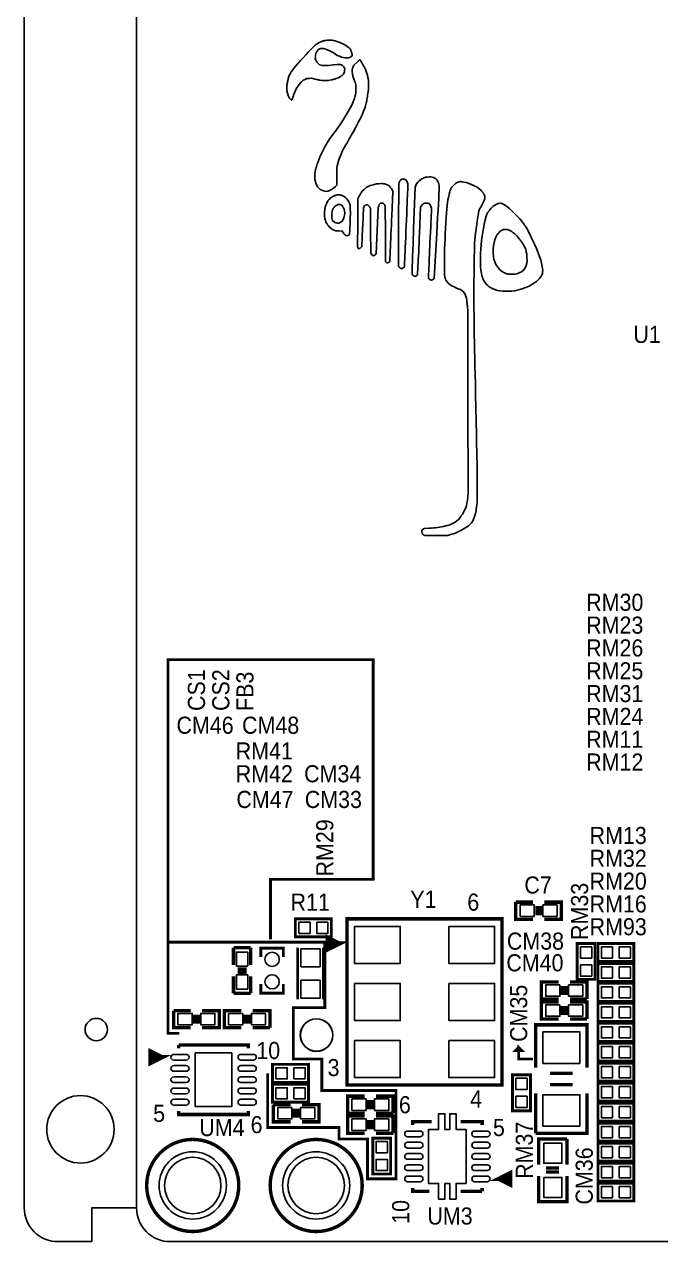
# Model space of a CAD drawing. Extents: x -5 to 120, y 0 to 85.
# Drawn here: x -5 to 23.3, y 0 to 54.2 of the extents above; entities that cross this region are included whole.
import ezdxf

# ---------------------------------------------------------------- set-up
doc = ezdxf.new("R2010")
doc.units = 0
for name, color, linetype in [('BG_DRILLHOLE', 85, 'CONTINUOUS'), ('BG_OUTLINE', 254, 'CONTINUOUS'), ('BG_SILKSCREEN_TOP', 7, 'CONTINUOUS'), ('PG_SILKSCREEN_TOP', 7, 'CONTINUOUS'), ('PIN_TOP', 96, 'CONTINUOUS'), ('RD_SILKSCREEN_TOP', 7, 'CONTINUOUS')]:
    doc.layers.add(name, color=color, linetype=linetype)

msp = doc.modelspace()

# ---------------------------------------------------------------- linework, layer by layer
at = {"layer": 'BG_DRILLHOLE'}
for points in [[(8.74141, 9.195054, 1), (7.29361, 9.195054, 1)], [(-1.000252, 4.99999, 1), (-3.999992, 4.99999, 1)], [(3.75793, 2.50063, 1), (1.24333, 2.50063, 1)], [(9.257792, 2.50063, 1), (6.743192, 2.50063, 1)]]:
    msp.add_lwpolyline(points, format="xyb", close=True, dxfattribs=at)
at = {"layer": 'BG_OUTLINE'}
for points in [[(0, 1.500124), (-1.999996, 1.500124), (-1.999996, 0), (-3.499866, 0, -0.414214), (-4.99999, 1.500124), (-4.99999, 83.49996, -0.414214), (-3.499866, 85.000084), (-1.999996, 85.000084), (-1.999996, 83.49996), (0, 83.49996)], [(0, 1.500124), (0, 83.49996, -0.414214), (1.500124, 85.000084), (113.4999, 85.000084, -0.414214), (115.000024, 83.49996), (115.000024, 1.500124, -0.414214), (113.4999, 0), (1.500124, 0, -0.414214), (0, 1.500124)]]:
    msp.add_lwpolyline(points, format="xyb", dxfattribs=at)
at = {"layer": 'BG_SILKSCREEN_TOP'}
for points in [[(8.490712, 53.479446), (8.424672, 53.471572), (8.395462, 53.466746), (8.367268, 53.460904), (8.339328, 53.454046), (8.31088, 53.446172), (8.280908, 53.43652), (8.24865, 53.425598), (8.21309, 53.412644), (8.13181, 53.381402), (8.042148, 53.322728), (7.953502, 53.263038), (7.861554, 53.170836), (7.648956, 52.952904), (7.533132, 52.829206), (7.416038, 52.701952), (7.301992, 52.57546), (7.194804, 52.454302), (7.098792, 52.342542), (7.017766, 52.245006), (6.95579, 52.166012), (6.880606, 52.066698), (6.838696, 51.979322), (6.804152, 51.90236), (6.78815, 51.861466), (6.77291, 51.819556), (6.75894, 51.77663), (6.745986, 51.733196), (6.734302, 51.689508), (6.724142, 51.64582), (6.715506, 51.60264), (6.696202, 51.500786), (6.696202, 51.363372), (6.696202, 51.225704), (6.721348, 51.119278), (6.746494, 51.012852), (6.777736, 50.956464), (6.808724, 50.89906), (6.85546, 50.853594), (6.901942, 50.808128), (6.912864, 50.81905), (6.917182, 50.827686), (6.92023, 50.83429), (6.923786, 50.842672), (6.927342, 50.851816), (6.931152, 50.86223), (6.935216, 50.873406), (6.939026, 50.884836), (6.942836, 50.896774), (6.954774, 50.930302), (6.96341, 50.953416), (6.97357, 50.979832), (6.985, 51.008788), (6.997192, 51.039522), (7.010146, 51.071272), (7.023608, 51.103784), (7.037324, 51.136042), (7.110222, 51.309524), (7.174738, 51.411124), (7.240524, 51.512724), (7.332726, 51.604926), (7.424928, 51.698398), (7.507224, 51.736498), (7.589774, 51.774852), (7.691628, 51.779678), (7.793228, 51.784504), (7.948676, 51.748436), (8.008112, 51.73472), (8.038084, 51.728116), (8.067294, 51.721512), (8.095488, 51.715162), (8.12165, 51.709574), (8.145272, 51.704494), (8.165592, 51.70043), (8.182102, 51.697128), (8.259826, 51.68265), (8.403336, 51.68265), (8.546846, 51.68265), (8.665464, 51.710336), (8.713216, 51.721512), (8.739378, 51.728116), (8.766302, 51.735482), (8.792972, 51.742848), (8.81888, 51.750468), (8.843518, 51.758088), (8.866378, 51.765454), (8.886698, 51.772566), (8.989568, 51.80838), (9.055354, 51.845464), (9.081008, 51.860958), (9.09447, 51.869848), (9.108186, 51.879246), (9.121648, 51.888898), (9.134602, 51.898296), (9.14654, 51.907694), (9.157208, 51.91633), (9.166606, 51.924458), (9.212072, 51.966114), (9.237218, 52.01412), (9.261094, 52.061872), (9.266936, 52.128928), (9.274302, 52.197), (9.258808, 52.24145), (9.24433, 52.284376), (9.207246, 52.32273), (9.168892, 52.359814), (9.12114, 52.381404), (9.073388, 52.40401), (9.007348, 52.40401), (8.941562, 52.40401), (8.756142, 52.378864), (8.570722, 52.354988), (8.427212, 52.352702), (8.283702, 52.351432), (8.217916, 52.366926), (8.1534, 52.38369), (8.09244, 52.44465), (8.031226, 52.505864), (7.996682, 52.577492), (7.960614, 52.648104), (7.963154, 52.73294), (7.964424, 52.81676), (7.984744, 52.876704), (7.993634, 52.901088), (7.999476, 52.91455), (8.005826, 52.92852), (8.012684, 52.94249), (8.019542, 52.956206), (8.026908, 52.969414), (8.03402, 52.981606), (8.040878, 52.992528), (8.075676, 53.048916), (8.137906, 53.078888), (8.198866, 53.109876), (8.263382, 53.109876), (8.327898, 53.109876), (8.434578, 53.074062), (8.539734, 53.039264), (8.639048, 52.988972), (8.680196, 52.967382), (8.703056, 52.954682), (8.726932, 52.94122), (8.751062, 52.926996), (8.775192, 52.913026), (8.798306, 52.899056), (8.82015, 52.885594), (8.839962, 52.872894), (8.941562, 52.806092), (9.033764, 52.766468), (9.125966, 52.725828), (9.207246, 52.709064), (9.288526, 52.691284), (9.365234, 52.691284), (9.441688, 52.691284), (9.488424, 52.705508), (9.534906, 52.718716), (9.562592, 52.747418), (9.591294, 52.77485), (9.597136, 52.809648), (9.604502, 52.845462), (9.587738, 52.912518), (9.57961, 52.938934), (9.574784, 52.953412), (9.56945, 52.968398), (9.563608, 52.983384), (9.557766, 52.997862), (9.552178, 53.011832), (9.546336, 53.024532), (9.541002, 53.035708), (9.5123, 53.093112), (9.462008, 53.137308), (9.376664, 53.205126), (9.326372, 53.238908), (9.271762, 53.271928), (9.213596, 53.303932), (9.15289, 53.334666), (9.090152, 53.363368), (9.026144, 53.389784), (8.962136, 53.41366), (8.841232, 53.45557), (8.77189, 53.467508), (8.74395, 53.471572), (8.72871, 53.473858), (8.713216, 53.47589), (8.697722, 53.477922), (8.682482, 53.4797), (8.668004, 53.481478), (8.654542, 53.483002), (8.642604, 53.484272), (8.582914, 53.489098)], [(9.805416, 52.484274), (9.683242, 52.3621), (9.650984, 52.296314), (9.618726, 52.230528), (9.610344, 52.152804), (9.603232, 52.07508), (9.617456, 51.979322), (9.631934, 51.883818), (9.679686, 51.7652), (9.696958, 51.71948), (9.705594, 51.695096), (9.713976, 51.670966), (9.72185, 51.64709), (9.729216, 51.624484), (9.73582, 51.603148), (9.741408, 51.584098), (9.745472, 51.567842), (9.765792, 51.488848), (9.765792, 51.309524), (9.765792, 51.129946), (9.750298, 51.058318), (9.742424, 51.025552), (9.73709, 51.004978), (9.730994, 50.982626), (9.724136, 50.95875), (9.717024, 50.934112), (9.709404, 50.90922), (9.701784, 50.884582), (9.694164, 50.86096), (9.653524, 50.73523), (9.581642, 50.59299), (9.426194, 50.304446), (9.341104, 50.158396), (9.25195, 50.012092), (9.158732, 49.865788), (9.062212, 49.720754), (8.962644, 49.577244), (8.860536, 49.435766), (8.756142, 49.297336), (8.60552, 49.102264), (8.494268, 48.916844), (8.383016, 48.731424), (8.27786, 48.522128), (8.17372, 48.312832), (8.11149, 48.157384), (8.066532, 48.035972), (8.046212, 47.977044), (8.02767, 47.91964), (8.010652, 47.86376), (7.995158, 47.809404), (7.981442, 47.756826), (7.969758, 47.706026), (7.959598, 47.657258), (7.939278, 47.553118), (7.940294, 47.415704), (7.941564, 47.278036), (7.96544, 47.187104), (7.98957, 47.094902), (8.024114, 47.02556), (8.059928, 46.954948), (8.117332, 46.896528), (8.176006, 46.837854), (8.247888, 46.804326), (8.319516, 46.770798), (8.392668, 46.75886), (8.465566, 46.748192), (8.515858, 46.75886), (8.56615, 46.773846), (8.593328, 46.785022), (8.621522, 46.79823), (8.650732, 46.813724), (8.680704, 46.83125), (8.711946, 46.851062), (8.74395, 46.872652), (8.776716, 46.896528), (8.862822, 46.961044), (8.887968, 46.994572), (8.91286, 47.0281), (8.91667, 47.403766), (8.918956, 47.780448), (8.940546, 47.888144), (8.990076, 48.089312), (9.024112, 48.195992), (9.063228, 48.30445), (9.106662, 48.412654), (9.153906, 48.518572), (9.203944, 48.62068), (9.256268, 48.7172), (9.310116, 48.805592), (9.35863, 48.884586), (9.38911, 48.935894), (9.4234, 48.994568), (9.4615, 49.0601), (9.502648, 49.132236), (9.546844, 49.210468), (9.594088, 49.294288), (9.643872, 49.383442), (9.769348, 49.61382), (9.830562, 49.73066), (9.889744, 49.845468), (9.94537, 49.95672), (9.996678, 50.061876), (10.042652, 50.159158), (10.082022, 50.24628), (10.114026, 50.321464), (10.165334, 50.44821), (10.196576, 50.561748), (10.22477, 50.674016), (10.237724, 50.730404), (10.249662, 50.787554), (10.260838, 50.845974), (10.271506, 50.906172), (10.281666, 50.968148), (10.291318, 51.032664), (10.300716, 51.100228), (10.324592, 51.285648), (10.324592, 51.500786), (10.325862, 51.716178), (10.306558, 51.819048), (10.287508, 51.921918), (10.244328, 52.046378), (10.201402, 52.170838), (10.136632, 52.296314), (10.110978, 52.346098), (10.0965, 52.372514), (10.081514, 52.399438), (10.066528, 52.4256), (10.051796, 52.451), (10.037572, 52.474876), (10.024364, 52.496466), (10.012426, 52.515262), (9.951212, 52.607464), (9.939274, 52.607464), (9.927844, 52.599844), (9.917176, 52.5907), (9.90346, 52.578508), (9.887458, 52.563776), (9.86917, 52.546504), (9.849104, 52.5272), (9.827768, 52.506372)], [(11.822176, 47.2948), (11.784076, 47.284132), (11.749278, 47.240952), (11.713464, 47.198026), (11.694414, 47.136812), (11.67638, 47.074582), (11.67384, 45.250354), (11.671554, 43.426126), (11.683492, 43.40225), (11.690096, 43.39209), (11.694414, 43.385994), (11.699494, 43.379898), (11.704828, 43.373548), (11.710416, 43.367198), (11.716258, 43.360848), (11.7221, 43.355006), (11.727688, 43.349418), (11.75893, 43.320716), (11.794744, 43.320716), (11.831828, 43.320716), (11.88212, 43.355514), (11.932412, 43.391328), (11.940794, 43.593512), (11.947652, 43.754294), (11.953494, 43.892216), (11.960606, 44.061888), (11.968988, 44.258992), (11.978386, 44.478702), (11.988292, 44.716446), (11.99896, 44.967144), (12.010136, 45.226478), (12.031726, 45.737272), (12.041886, 45.975778), (12.051284, 46.196758), (12.059666, 46.395386), (12.066778, 46.566836), (12.07262, 46.706536), (12.076938, 46.80966), (12.079478, 46.871382), (12.08913, 47.086774), (12.073636, 47.133256), (12.057888, 47.181262), (12.0269, 47.220632), (11.996928, 47.260002), (11.96467, 47.276766), (11.951208, 47.282608), (11.943588, 47.285656), (11.93546, 47.288704), (11.927332, 47.291498), (11.919204, 47.294038), (11.911076, 47.296324), (11.903456, 47.298102), (11.896344, 47.299626), (11.86053, 47.305468)], [(12.957556, 47.390558), (12.87018, 47.379636), (12.78763, 47.345092), (12.70508, 47.310294), (12.64412, 47.266098), (12.58316, 47.221902), (12.528042, 47.153576), (12.473178, 47.086774), (12.43965, 47.014892), (12.406122, 46.94301), (12.339066, 45.082968), (12.315698, 44.430696), (12.305284, 44.13504), (12.295886, 43.867324), (12.288012, 43.632882), (12.281662, 43.437556), (12.276836, 43.286934), (12.274042, 43.18635), (12.27328, 43.141392), (12.27328, 43.061128), (12.31265, 43.018202), (12.352274, 42.975022), (12.39647, 42.975022), (12.440666, 42.975022), (12.48029, 43.004994), (12.51966, 43.034966), (12.535154, 43.386502), (12.54379, 43.581066), (12.549886, 43.721274), (12.557252, 43.884342), (12.56538, 44.065952), (12.574016, 44.261786), (12.58316, 44.467526), (12.592558, 44.678854), (12.60221, 44.891452), (12.652502, 46.047152), (12.677648, 46.093634), (12.698984, 46.13021), (12.710668, 46.145958), (12.723368, 46.160436), (12.73683, 46.17339), (12.751562, 46.185074), (12.767056, 46.195488), (12.784074, 46.204886), (12.802108, 46.213268), (12.846304, 46.231302), (12.91082, 46.231302), (12.97559, 46.231302), (13.01623, 46.20387), (13.05687, 46.177454), (13.083286, 46.136814), (13.0937, 46.119796), (13.09878, 46.110398), (13.103606, 46.100492), (13.108432, 46.090332), (13.11275, 46.080426), (13.11656, 46.070774), (13.119862, 46.061376), (13.122656, 46.052994), (13.134594, 46.010068), (13.134594, 45.926248), (13.13053, 45.809154), (13.12545, 45.692314), (13.1191, 45.5422), (13.110972, 45.363384), (13.101828, 45.15993), (13.091668, 44.935902), (13.080492, 44.695872), (13.068808, 44.444158), (13.045948, 43.952414), (13.035788, 43.72864), (13.026644, 43.524932), (13.018516, 43.345608), (13.012166, 43.19524), (13.007086, 43.078146), (13.004038, 42.998644), (13.003022, 42.960798), (13.003022, 42.873422), (13.030454, 42.848276), (13.041884, 42.838878), (13.048488, 42.834052), (13.055346, 42.82948), (13.062712, 42.824654), (13.070078, 42.82059), (13.07719, 42.81678), (13.084048, 42.813478), (13.090398, 42.811192), (13.124942, 42.797984), (13.173964, 42.819574), (13.224256, 42.84218), (13.24356, 42.86504), (13.26261, 42.887646), (13.372592, 44.88561), (13.4112, 45.584618), (13.428726, 45.90034), (13.44422, 46.185836), (13.457682, 46.434756), (13.468604, 46.641766), (13.476986, 46.800262), (13.482066, 46.904656), (13.483844, 46.949106), (13.483844, 47.014892), (13.46962, 47.06874), (13.462508, 47.091854), (13.457428, 47.105316), (13.45184, 47.119794), (13.44549, 47.134526), (13.438886, 47.149512), (13.432028, 47.164498), (13.424916, 47.178722), (13.418058, 47.19193), (13.380974, 47.262542), (13.333222, 47.303182), (13.286486, 47.343822), (13.225526, 47.366682), (13.164566, 47.388018), (13.104622, 47.394114), (13.044932, 47.399956)], [(14.363192, 47.176436), (14.305788, 47.166784), (14.255496, 47.136812), (14.205204, 47.105824), (14.113256, 47.012606), (14.021054, 46.919134), (13.991082, 46.858174), (13.96111, 46.797214), (13.931392, 46.67885), (13.889736, 46.484794), (13.871702, 46.376336), (13.855192, 46.255432), (13.839698, 46.119034), (13.824966, 45.964094), (13.810488, 45.786548), (13.795756, 45.583856), (13.780516, 45.351954), (13.751814, 44.84751), (13.74013, 44.618148), (13.730478, 44.402248), (13.722604, 44.199048), (13.716508, 44.007278), (13.71219, 43.82643), (13.70965, 43.65498), (13.708888, 43.491912), (13.708888, 43.186858), (13.720826, 43.05173), (13.732764, 42.917618), (13.75537, 42.856658), (13.7795, 42.796714), (13.829538, 42.730928), (13.87983, 42.665142), (13.958824, 42.606722), (14.037818, 42.546778), (14.16939, 42.482262), (14.219428, 42.458386), (14.244574, 42.446702), (14.269212, 42.435526), (14.292834, 42.425366), (14.314678, 42.416222), (14.334236, 42.408094), (14.351, 42.401744), (14.364462, 42.397172), (14.426692, 42.376852), (14.482826, 42.339768), (14.53896, 42.301668), (14.587982, 42.229786), (14.637004, 42.157904), (14.66342, 42.076624), (14.689836, 41.995344), (14.707616, 41.873424), (14.714728, 41.821608), (14.718538, 41.791382), (14.722348, 41.759632), (14.725904, 41.726866), (14.729714, 41.693846), (14.733016, 41.661588), (14.736064, 41.6306), (14.738858, 41.601644), (14.752066, 41.452292), (14.757908, 37.380164), (14.764004, 33.308036), (14.750796, 33.151318), (14.736318, 32.9946), (14.712442, 32.877252), (14.688566, 32.760158), (14.661134, 32.68472), (14.616938, 32.576516), (14.593316, 32.526224), (14.56817, 32.477202), (14.541246, 32.428942), (14.511782, 32.380428), (14.479524, 32.331152), (14.444218, 32.280098), (14.405102, 32.226504), (14.341602, 32.140398), (14.267434, 32.084264), (14.193266, 32.02813), (14.073632, 31.970472), (13.953998, 31.913068), (13.828522, 31.877254), (13.665454, 31.835852), (13.582142, 31.81858), (13.497052, 31.803594), (13.409168, 31.79064), (13.318236, 31.779718), (13.223748, 31.770574), (13.124688, 31.763208), (13.021056, 31.75762), (12.817602, 31.749238), (12.781788, 31.731458), (12.74572, 31.714694), (12.72794, 31.678626), (12.711176, 31.642812), (12.712192, 31.590234), (12.714732, 31.537656), (12.736322, 31.506414), (12.758928, 31.475426), (12.800838, 31.455106), (12.841478, 31.434786), (13.349986, 31.433516), (13.85824, 31.430976), (13.989812, 31.472886), (14.095984, 31.507176), (14.143228, 31.52394), (14.18844, 31.540958), (14.232636, 31.558484), (14.276832, 31.577534), (14.322044, 31.597854), (14.369542, 31.620206), (14.420596, 31.645098), (14.552168, 31.710884), (14.668246, 31.787592), (14.784324, 31.865316), (14.859508, 31.939484), (14.934946, 32.013652), (14.9733, 32.08655), (15.01267, 32.159702), (15.05458, 32.285178), (15.09649, 32.410908), (15.119096, 32.547306), (15.128494, 32.602424), (15.133066, 32.632396), (15.137638, 32.663384), (15.14221, 32.694118), (15.146528, 32.724344), (15.150338, 32.753046), (15.15364, 32.779462), (15.15618, 32.803084), (15.169388, 32.922718), (15.168372, 33.718246), (15.168372, 34.513774), (15.144242, 35.608514), (15.134082, 36.078668), (15.12824, 36.354766), (15.12189, 36.648644), (15.11554, 36.952682), (15.108936, 37.259768), (15.102586, 37.562536), (15.096236, 37.853874), (15.090394, 38.12667), (15.079218, 38.654736), (15.07363, 38.914578), (15.068042, 39.16426), (15.062962, 39.398194), (15.05839, 39.610792), (15.054326, 39.796466), (15.051024, 39.949628), (15.048738, 40.064436), (15.043658, 40.30091), (15.041372, 40.448484), (15.038832, 40.610282), (15.036546, 40.781986), (15.034514, 40.959786), (15.032482, 41.139364), (15.030958, 41.31691), (15.029434, 41.488106), (15.022322, 42.397172), (15.03553, 43.438064), (15.048738, 44.478702), (15.060676, 44.57446), (15.066772, 44.620688), (15.070582, 44.65066), (15.074646, 44.684188), (15.079218, 44.72051), (15.08379, 44.758356), (15.088616, 44.796964), (15.093188, 44.835826), (15.09776, 44.873672), (15.122652, 45.069252), (15.138146, 45.181774), (15.154402, 45.297598), (15.171166, 45.41266), (15.187676, 45.522134), (15.202916, 45.621448), (15.216632, 45.706284), (15.228062, 45.77207), (15.250922, 45.89399), (15.269972, 45.940726), (15.28191, 45.966126), (15.291308, 45.984414), (15.30223, 46.00575), (15.314676, 46.029626), (15.328392, 46.05528), (15.34287, 46.082204), (15.357602, 46.10989), (15.372842, 46.138084), (15.40383, 46.19498), (15.418816, 46.223428), (15.43304, 46.25086), (15.446248, 46.276768), (15.457932, 46.300644), (15.468092, 46.321726), (15.475966, 46.339506), (15.481808, 46.353222), (15.5067, 46.416722), (15.505684, 46.482508), (15.505684, 46.549564), (15.480538, 46.602142), (15.4686, 46.625256), (15.460726, 46.638972), (15.45209, 46.653196), (15.442438, 46.667928), (15.432278, 46.68266), (15.422118, 46.697392), (15.411704, 46.711108), (15.401544, 46.724062), (15.347696, 46.793658), (15.256764, 46.865286), (15.165832, 46.938438), (15.043912, 46.996858), (14.994636, 47.019972), (14.967204, 47.032164), (14.938756, 47.04461), (14.910308, 47.056802), (14.88186, 47.068486), (14.854936, 47.079408), (14.829536, 47.08906), (14.80693, 47.097442), (14.689836, 47.140368), (14.571218, 47.164498), (14.503146, 47.17796), (14.479016, 47.182024), (14.459458, 47.184564), (14.442186, 47.18558), (14.42593, 47.185072), (14.408404, 47.183294), (14.388084, 47.180246)], [(10.78992, 47.091346), (10.68832, 47.081948), (10.544556, 47.04588), (10.401046, 47.008796), (10.31494, 46.96587), (10.230104, 46.92269), (10.137902, 46.839124), (10.04697, 46.754034), (9.999218, 46.683422), (9.97966, 46.652942), (9.968484, 46.634654), (9.957308, 46.615096), (9.945878, 46.594776), (9.934448, 46.573948), (9.92378, 46.553374), (9.91362, 46.533562), (9.90473, 46.514766), (9.857994, 46.416722), (9.848342, 45.351954), (9.837674, 44.28744), (9.856724, 44.251372), (9.876028, 44.215558), (9.911842, 44.212002), (9.947656, 44.208446), (9.992106, 44.252642), (10.036302, 44.296838), (10.037572, 44.38777), (10.039604, 44.468034), (10.042144, 44.539408), (10.045446, 44.628308), (10.04951, 44.732448), (10.054336, 44.849288), (10.059416, 44.976034), (10.065004, 45.110654), (10.070846, 45.250354), (10.104374, 46.022006), (10.123678, 46.06036), (10.143998, 46.097444), (10.174986, 46.122336), (10.207244, 46.147482), (10.256266, 46.147482), (10.306558, 46.147482), (10.343642, 46.109382), (10.357612, 46.093888), (10.36447, 46.085506), (10.371328, 46.077124), (10.377678, 46.068742), (10.38352, 46.060614), (10.3886, 46.052994), (10.392918, 46.045882), (10.39622, 46.04004), (10.412984, 46.010068), (10.422636, 45.005244), (10.433304, 44.000166), (10.457434, 43.960796), (10.48131, 43.922442), (10.515854, 43.903392), (10.550652, 43.885358), (10.591292, 43.904662), (10.630916, 43.923712), (10.654792, 43.95597), (10.678668, 43.988228), (10.722864, 45.011086), (10.76833, 46.033944), (10.786364, 46.09846), (10.803128, 46.16323), (10.837672, 46.196504), (10.8712, 46.231302), (10.919206, 46.231302), (10.965688, 46.231302), (10.997946, 46.206156), (11.010138, 46.195488), (11.016488, 46.18863), (11.023092, 46.181518), (11.029442, 46.173898), (11.035538, 46.166278), (11.041126, 46.158404), (11.046206, 46.151038), (11.050778, 46.143926), (11.071098, 46.105826), (11.080496, 44.867576), (11.091418, 43.629326), (11.11885, 43.600624), (11.146282, 43.573192), (11.178794, 43.573192), (11.211052, 43.573192), (11.24204, 43.596052), (11.274298, 43.619928), (11.295888, 44.085256), (11.306556, 44.31665), (11.313668, 44.471082), (11.321796, 44.64558), (11.330686, 44.835318), (11.33983, 45.035724), (11.349482, 45.242734), (11.359134, 45.451268), (11.368786, 45.657008), (11.420348, 46.763686), (11.390376, 46.82236), (11.361674, 46.88078), (11.300714, 46.94555), (11.239754, 47.010066), (11.167872, 47.044864), (11.094974, 47.078392), (11.053064, 47.085504), (11.03503, 47.088044), (11.024108, 47.089314), (11.012424, 47.090584), (11.000232, 47.091854), (10.987532, 47.093124), (10.975086, 47.094394), (10.962894, 47.09541), (10.951464, 47.096172), (10.89152, 47.100998)], [(8.93699, 46.590204), (8.883142, 46.579536), (8.856726, 46.57217), (8.830564, 46.563534), (8.804402, 46.553628), (8.778748, 46.542452), (8.753094, 46.529752), (8.727694, 46.515782), (8.702548, 46.500542), (8.642604, 46.462188), (8.579104, 46.394116), (8.517128, 46.32452), (8.470392, 46.226476), (8.423656, 46.129702), (8.404606, 46.048168), (8.396986, 46.012608), (8.393176, 45.99178), (8.389112, 45.969428), (8.385556, 45.946314), (8.382254, 45.922946), (8.379206, 45.899832), (8.376666, 45.877734), (8.374634, 45.856906), (8.363966, 45.746924), (8.374634, 45.64507), (8.384286, 45.5422), (8.410448, 45.45965), (8.435594, 45.376084), (8.472678, 45.31614), (8.487918, 45.292772), (8.496046, 45.280072), (8.504682, 45.267372), (8.513318, 45.254672), (8.521954, 45.24248), (8.530082, 45.23105), (8.537702, 45.22089), (8.54456, 45.212), (8.578088, 45.166534), (8.652256, 45.1104), (8.726424, 45.054266), (8.798052, 45.024294), (8.869934, 44.994322), (9.01573, 44.989496), (9.16305, 44.984924), (9.197594, 44.922694), (9.22528, 44.878752), (9.238742, 44.860718), (9.252458, 44.84497), (9.266428, 44.831254), (9.281414, 44.819316), (9.297162, 44.808648), (9.31418, 44.799504), (9.332976, 44.791122), (9.375902, 44.771818), (9.412986, 44.785026), (9.45134, 44.798234), (9.466834, 44.830492), (9.483598, 44.86148), (9.496806, 45.052996), (9.501886, 45.137324), (9.504934, 45.18787), (9.507728, 45.24248), (9.510522, 45.29963), (9.513316, 45.357796), (9.51611, 45.415708), (9.518396, 45.472096), (9.520682, 45.525436), (9.530334, 45.806614), (9.520682, 45.968158), (9.51103, 46.129702), (9.497822, 46.177454), (9.49071, 46.198282), (9.485884, 46.210728), (9.48055, 46.223936), (9.474708, 46.237652), (9.468612, 46.251622), (9.462516, 46.265338), (9.456166, 46.278546), (9.45007, 46.291246), (9.416542, 46.358048), (9.361678, 46.419008), (9.30656, 46.480222), (9.249156, 46.517306), (9.205214, 46.542706), (9.183116, 46.553628), (9.161272, 46.563026), (9.139174, 46.571408), (9.116822, 46.57852), (9.09447, 46.584616), (9.071864, 46.589188), (9.049258, 46.59249), (9.001506, 46.598586)], [(9.10209, 46.154848), (9.135364, 46.136814), (9.165336, 46.097444), (9.177528, 46.080426), (9.184132, 46.07052), (9.19099, 46.060106), (9.197848, 46.049184), (9.204452, 46.038262), (9.210548, 46.027594), (9.21639, 46.01718), (9.221724, 46.007528), (9.246616, 45.95749), (9.261094, 45.87367), (9.275318, 45.78858), (9.254998, 45.684694), (9.235948, 45.579284), (9.196578, 45.50156), (9.156954, 45.423836), (9.10082, 45.385482), (9.043416, 45.348398), (8.99541, 45.340016), (8.946388, 45.331634), (8.885428, 45.346112), (8.824468, 45.361606), (8.733536, 45.452538), (8.715502, 45.514768), (8.696452, 45.578268), (8.696452, 45.794676), (8.713216, 45.861732), (8.72871, 45.929804), (8.759952, 45.981366), (8.785098, 46.01972), (8.79983, 46.038262), (8.816086, 46.056296), (8.833612, 46.074076), (8.852408, 46.091348), (8.872728, 46.108366), (8.894064, 46.124622), (8.91667, 46.14037), (8.963152, 46.171612), (9.068562, 46.171612)], [(16.14932, 46.218094), (16.095472, 46.207426), (16.02359, 46.172628), (15.951708, 46.136814), (15.873984, 46.072298), (15.79626, 46.006512), (15.7353, 45.931074), (15.711678, 45.901102), (15.699486, 45.8851), (15.687294, 45.868844), (15.675356, 45.852842), (15.66418, 45.837602), (15.65402, 45.823378), (15.644876, 45.810424), (15.637256, 45.799502), (15.600172, 45.743368), (15.56893, 45.652436), (15.506192, 45.419264), (15.475712, 45.273468), (15.446502, 45.112178), (15.41907, 44.938696), (15.393924, 44.755562), (15.371064, 44.566078), (15.35176, 44.373038), (15.335758, 44.179744), (15.32255, 44.000166), (15.32255, 43.695112), (15.32255, 43.390058), (15.340584, 43.240706), (15.359634, 43.0911), (15.382494, 43.001438), (15.392146, 42.965878), (15.397988, 42.946828), (15.404338, 42.92727), (15.410942, 42.907966), (15.417546, 42.889424), (15.42415, 42.871644), (15.430246, 42.855388), (15.436342, 42.841164), (15.46733, 42.771822), (15.521178, 42.696384), (15.575026, 42.620946), (15.643098, 42.559986), (15.711424, 42.499026), (15.801086, 42.45229), (15.838424, 42.433748), (15.859506, 42.424096), (15.881096, 42.414444), (15.90294, 42.4053), (15.92453, 42.39641), (15.945612, 42.388028), (15.96517, 42.380662), (15.98295, 42.374566), (16.073882, 42.344594), (16.192246, 42.324274), (16.31061, 42.305224), (16.507968, 42.305224), (16.70558, 42.30624), (16.842994, 42.33037), (16.95704, 42.352722), (17.011142, 42.365422), (17.064482, 42.379646), (17.117822, 42.395394), (17.171416, 42.412666), (17.226026, 42.43197), (17.282668, 42.45356), (17.34185, 42.477436), (17.4879, 42.537126), (17.606264, 42.606722), (17.724628, 42.67708), (17.807178, 42.744136), (17.889728, 42.811192), (17.946116, 42.878248), (18.00225, 42.94632), (18.038064, 43.013376), (18.073878, 43.080432), (18.08607, 43.15206), (18.096738, 43.223942), (18.08607, 43.31843), (18.04035, 43.560492), (18.00098, 43.699938), (17.949926, 43.852846), (17.887188, 44.01947), (17.812258, 44.201334), (17.724882, 44.398692), (17.624806, 44.61256), (17.511776, 44.8437), (17.370552, 45.124878), (17.311878, 45.21454), (17.285716, 45.252894), (17.269714, 45.275246), (17.252188, 45.299122), (17.2339, 45.323506), (17.215104, 45.348398), (17.196308, 45.372782), (17.177766, 45.39615), (17.159986, 45.41774), (17.065498, 45.531532), (16.838168, 45.759878), (16.609822, 45.988478), (16.49603, 46.074584), (16.422116, 46.129702), (16.38935, 46.152054), (16.35887, 46.171358), (16.33093, 46.18736), (16.305022, 46.200314), (16.281146, 46.210728), (16.259302, 46.218094), (16.238982, 46.22292), (16.202914, 46.229016)], [(16.570198, 45.038518), (16.620744, 45.01515), (16.649446, 44.998894), (16.679926, 44.980098), (16.711676, 44.958762), (16.744442, 44.935648), (16.777208, 44.910756), (16.80972, 44.88434), (16.841724, 44.856908), (16.919702, 44.789852), (17.009364, 44.683426), (17.044924, 44.6405), (17.063974, 44.617386), (17.08277, 44.59351), (17.101312, 44.569888), (17.119092, 44.546774), (17.135348, 44.52493), (17.15008, 44.504864), (17.162526, 44.487084), (17.225772, 44.397422), (17.27962, 44.28744), (17.334738, 44.177204), (17.358614, 44.064936), (17.38249, 43.952414), (17.389856, 43.802808), (17.396968, 43.653456), (17.376648, 43.551602), (17.357344, 43.450002), (17.32153, 43.377104), (17.285716, 43.303952), (17.213834, 43.23588), (17.142206, 43.167554), (17.068038, 43.13428), (17.037304, 43.121072), (17.020794, 43.114468), (17.003776, 43.108118), (16.986504, 43.102022), (16.969994, 43.096434), (16.954246, 43.091354), (16.939768, 43.08729), (16.926814, 43.083988), (16.861028, 43.067224), (16.699484, 43.068494), (16.53794, 43.06951), (16.448278, 43.101768), (16.358616, 43.13428), (16.295116, 43.175936), (16.18234, 43.265344), (16.132556, 43.316906), (16.08709, 43.373548), (16.045942, 43.435016), (16.008604, 43.502072), (15.97533, 43.574462), (15.945612, 43.652948), (15.91945, 43.737022), (15.896844, 43.820842), (15.889732, 44.006262), (15.883636, 44.191682), (15.902686, 44.32935), (15.923006, 44.466764), (15.964916, 44.592494), (16.006826, 44.71797), (16.053562, 44.796964), (16.100044, 44.874688), (16.14805, 44.92498), (16.18488, 44.959524), (16.204184, 44.975526), (16.223996, 44.990258), (16.244062, 45.003974), (16.264128, 45.01642), (16.28394, 45.027596), (16.303498, 45.036994), (16.322548, 45.044614), (16.358616, 45.056552), (16.438626, 45.057822), (16.52016, 45.059092)]]:
    msp.add_lwpolyline(points, close=True, dxfattribs=at)
at = {"layer": 'BG_SILKSCREEN_TOP', "const_width": 0.127}
for points in [[(5.969, 13.462), (5.969, 16.129), (10.541, 16.129), (10.541, 25.908), (1.397, 25.908), (1.397, 13.335)], [(1.905, 9.271), (1.397, 9.271), (1.397, 13.335), (8.382, 13.335), (8.382, 10.414), (6.985, 10.414), (6.985, 8.128), (8.255, 8.128), (8.255, 6.731), (11.557, 6.731), (11.557, 2.794), (10.287, 2.794), (10.287, 4.572), (9.017, 4.572), (9.017, 5.08), (5.842, 5.08), (5.842, 7.493)], [(17.653, 8.128), (17.018, 8.128), (17.018, 8.636), (17.145, 8.509), (16.891, 8.509), (17.018, 8.636)]]:
    msp.add_lwpolyline(points, dxfattribs=at)
at = {"layer": 'PG_SILKSCREEN_TOP'}
for points, const_width in [([(17.653, 14.351), (16.891, 14.351), (16.891, 15.113)], 0.1524), ([(16.891, 15.113), (17.653, 15.113)], 0.1524), ([(18.161, 15.113), (18.923, 15.113), (18.923, 14.351), (18.161, 14.351)], 0.1524), ([(17.8308, 14.9352), (17.8308, 14.5288)], 0.1524), ([(17.9832, 14.9352), (17.9832, 14.5288)], 0.1524), ([(8.6741, 13.57122), (8.6741, 14.36878), (7.0739, 14.36878), (7.0739, 13.57122), (8.6741, 13.57122)], 0.127), ([(16.277082, 8.468106), (16.277082, 6.967982), (9.376918, 6.967982), (9.376918, 14.368018), (16.277082, 14.368018), (16.277082, 8.468106)], 0.1524), ([(9.026906, 13.267944), (8.527034, 13.51788), (8.527034, 13.018008), (9.026906, 13.267944), (8.62711, 13.267944)], 0.199898), ([(4.318, 12.319), (4.318, 13.081)], 0.1524), ([(4.318, 13.081), (5.08, 13.081)], 0.1524), ([(5.08, 13.081), (5.08, 12.319)], 0.1524), ([(5.536946, 12.664948), (5.536946, 13.064998), (6.537198, 13.064998), (6.537198, 12.664948)], 0.127), ([(7.17296, 13.08862), (7.17296, 10.78738)], 0.127), ([(8.32104, 13.08862), (8.32104, 10.78738)], 0.127), ([(19.62404, 11.67384), (20.4216, 11.67384), (20.4216, 13.27404), (19.62404, 13.27404), (19.62404, 11.67384)], 0.127), ([(20.551902, 13.273532), (20.551902, 12.475972), (22.152102, 12.475972), (22.152102, 13.273532), (20.551902, 13.273532)], 0.127), ([(4.4958, 12.1412), (4.9022, 12.1412)], 0.1524), ([(4.4958, 11.9888), (4.9022, 11.9888)], 0.1524), ([(20.551902, 12.384532), (20.551902, 11.586972), (22.152102, 11.586972), (22.152102, 12.384532), (20.551902, 12.384532)], 0.127), ([(4.318, 11.049), (4.318, 11.811)], 0.1524), ([(5.08, 11.811), (5.08, 11.049)], 0.1524), ([(5.536946, 11.465052), (5.536946, 11.065002), (6.537198, 11.065002), (6.537198, 11.465052)], 0.127), ([(18.796, 10.795), (18.034, 10.795), (18.034, 11.557), (18.796, 11.557)], 0.1524), ([(18.9738, 10.9728), (18.9738, 11.3792)], 0.1524), ([(19.1262, 10.9728), (19.1262, 11.3792)], 0.1524), ([(19.304, 11.557), (20.066, 11.557), (20.066, 10.795)], 0.1524), ([(20.551902, 11.495532), (20.551902, 10.697972), (22.152102, 10.697972), (22.152102, 11.495532), (20.551902, 11.495532)], 0.127), ([(5.08, 11.049), (4.318, 11.049)], 0.1524), ([(20.066, 10.795), (19.304, 10.795)], 0.1524), ([(2.413, 9.525), (1.651, 9.525), (1.651, 10.287)], 0.1524), ([(1.651, 10.287), (2.413, 10.287)], 0.1524), ([(2.921, 10.287), (3.683, 10.287), (3.683, 9.525), (2.921, 9.525)], 0.1524), ([(4.669028, 9.525), (3.907028, 9.525), (3.907028, 10.287), (4.669028, 10.287)], 0.1524), ([(5.177028, 10.287), (5.939028, 10.287), (5.939028, 9.525)], 0.1524), ([(18.796, 9.906), (18.034, 9.906), (18.034, 10.668), (18.796, 10.668)], 0.1524), ([(18.9738, 10.0838), (18.9738, 10.4902)], 0.1524), ([(19.1262, 10.0838), (19.1262, 10.4902)], 0.1524), ([(19.304, 10.668), (20.066, 10.668), (20.066, 9.906)], 0.1524), ([(20.551902, 10.606532), (20.551902, 9.808972), (22.152102, 9.808972), (22.152102, 10.606532), (20.551902, 10.606532)], 0.127), ([(2.5908, 10.1092), (2.5908, 9.7028)], 0.1524), ([(2.7432, 10.1092), (2.7432, 9.7028)], 0.1524), ([(4.846828, 9.7028), (4.846828, 10.1092)], 0.1524), ([(4.999228, 9.7028), (4.999228, 10.1092)], 0.1524), ([(20.066, 9.906), (19.304, 9.906)], 0.1524), ([(20.551902, 9.717532), (20.551902, 8.919972), (22.152102, 8.919972), (22.152102, 9.717532), (20.551902, 9.717532)], 0.127), ([(5.939028, 9.525), (5.177028, 9.525)], 0.1524), ([(17.78, 7.747), (17.78, 9.652), (20.066, 9.652), (20.066, 7.747)], 0.1524), ([(4.978908, 8.609076), (4.978908, 8.758936), (1.879092, 8.758936)], 0.1524), ([(1.879092, 8.758936), (1.879092, 8.609076)], 0.1524), ([(20.551902, 8.828532), (20.551902, 8.030972), (22.152102, 8.030972), (22.152102, 8.828532), (20.551902, 8.828532)], 0.127), ([(1.12903, 8.209026), (0.628904, 8.458962), (0.628904, 7.95909), (1.12903, 8.209026), (0.72898, 8.209026)], 0.199898), ([(7.6581, 7.09422), (7.6581, 7.89178), (6.0579, 7.89178), (6.0579, 7.09422), (7.6581, 7.09422)], 0.127), ([(20.551902, 7.939532), (20.551902, 7.141972), (22.152102, 7.141972), (22.152102, 7.939532), (20.551902, 7.939532)], 0.127), ([(7.6581, 6.20522), (7.6581, 7.00278), (6.0579, 7.00278), (6.0579, 6.20522), (7.6581, 6.20522)], 0.127), ([(17.54378, 7.42188), (16.74622, 7.42188), (16.74622, 5.82168), (17.54378, 5.82168), (17.54378, 7.42188)], 0.127), ([(18.415, 7.493), (19.431, 7.493)], 0.1524), ([(18.415, 6.985), (19.431, 6.985)], 0.1524), ([(20.551902, 7.050532), (20.551902, 6.252972), (22.152102, 6.252972), (22.152102, 7.050532), (20.551902, 7.050532)], 0.127), ([(10.16, 5.715), (9.398, 5.715), (9.398, 6.477), (10.16, 6.477)], 0.1524), ([(10.668, 6.477), (11.43, 6.477), (11.43, 5.715)], 0.1524), ([(20.066, 6.604), (20.066, 4.826), (17.78, 4.826)], 0.1524), ([(17.78, 4.826), (17.78, 6.604)], 0.1524), ([(6.858, 5.334), (6.096, 5.334), (6.096, 6.096)], 0.1524), ([(6.096, 6.096), (6.858, 6.096)], 0.1524), ([(7.0358, 5.9182), (7.0358, 5.5118)], 0.1524), ([(7.1882, 5.9182), (7.1882, 5.5118)], 0.1524), ([(7.366, 6.096), (8.128, 6.096), (8.128, 5.334), (7.366, 5.334)], 0.1524), ([(10.3378, 5.8928), (10.3378, 6.2992)], 0.1524), ([(10.4902, 5.8928), (10.4902, 6.2992)], 0.1524), ([(20.551902, 6.161532), (20.551902, 5.363972), (22.152102, 5.363972), (22.152102, 6.161532), (20.551902, 6.161532)], 0.127), ([(1.879092, 5.80898), (1.879092, 5.65912), (4.978908, 5.65912), (4.978908, 5.80898)], 0.1524), ([(10.16, 4.826), (9.398, 4.826), (9.398, 5.588), (10.16, 5.588)], 0.1524), ([(10.3378, 5.0038), (10.3378, 5.4102)], 0.1524), ([(10.4902, 5.0038), (10.4902, 5.4102)], 0.1524), ([(11.43, 5.715), (10.668, 5.715)], 0.1524), ([(10.668, 5.588), (11.43, 5.588), (11.43, 4.826)], 0.1524), ([(13.142976, 5.343906), (12.293092, 5.343906), (12.293092, 5.194046)], 0.1524), ([(15.392908, 5.194046), (15.392908, 5.343906), (14.442948, 5.343906)], 0.1524), ([(11.43, 4.826), (10.668, 4.826)], 0.1524), ([(20.551902, 5.272532), (20.551902, 4.474972), (22.152102, 4.474972), (22.152102, 5.272532), (20.551902, 5.272532)], 0.127), ([(11.32078, 4.6101), (10.52322, 4.6101), (10.52322, 3.0099), (11.32078, 3.0099), (11.32078, 4.6101)], 0.127), ([(17.907, 3.429), (17.907, 4.572), (19.177, 4.572)], 0.1524), ([(19.177, 4.572), (19.177, 3.429)], 0.1524), ([(20.551902, 4.383532), (20.551902, 3.585972), (22.152102, 3.585972), (22.152102, 4.383532), (20.551902, 4.383532)], 0.127), ([(18.8214, 3.2766), (18.2372, 3.2766)], 0.1524), ([(20.551902, 3.494532), (20.551902, 2.696972), (22.152102, 2.696972), (22.152102, 3.494532), (20.551902, 3.494532)], 0.127), ([(16.14297, 2.794), (16.643096, 2.544064), (16.643096, 3.043936), (16.14297, 2.794), (16.54302, 2.794)], 0.199898), ([(19.177, 2.921), (19.177, 1.778), (17.907, 1.778), (17.907, 2.921)], 0.1524), ([(18.8214, 3.0988), (18.2372, 3.0988)], 0.1524), ([(12.293092, 2.39395), (12.293092, 2.24409), (13.0429, 2.24409)], 0.1524), ([(14.442948, 2.24409), (15.392908, 2.24409)], 0.1524), ([(15.392908, 2.24409), (15.392908, 2.39395)], 0.1524), ([(20.551902, 2.605532), (20.551902, 1.807972), (22.152102, 1.807972), (22.152102, 2.605532), (20.551902, 2.605532)], 0.127)]:
    msp.add_lwpolyline(points, dxfattribs=dict(at, const_width=const_width))
at = {"layer": 'PG_SILKSCREEN_TOP', "const_width": 0.1524}
for points in [[(4.550664, 2.50063, 1), (0.450596, 2.50063, 1), (4.550664, 2.50063)], [(10.050526, 2.50063, 1), (5.950458, 2.50063, 1), (10.050526, 2.50063)]]:
    msp.add_lwpolyline(points, format="xyb", dxfattribs=at)
at = {"layer": 'PIN_TOP'}
for points in [[(17.0815, 14.478), (17.0815, 14.986), (17.7165, 14.986), (17.7165, 14.478)], [(18.0975, 14.478), (18.0975, 14.986), (18.7325, 14.986), (18.7325, 14.478)], [(7.22503, 13.71981), (7.22503, 14.22019), (7.72541, 14.22019), (7.72541, 13.71981)], [(8.02259, 13.71981), (8.02259, 14.22019), (8.52297, 14.22019), (8.52297, 13.71981)], [(9.710928, 14.0335), (11.742928, 14.0335), (11.742928, 12.3825), (9.710928, 12.3825)], [(13.911072, 14.0335), (15.943072, 14.0335), (15.943072, 12.3825), (13.911072, 12.3825)], [(8.17245, 12.23899), (7.32155, 12.23899), (7.32155, 13.03909), (8.17245, 13.03909)], [(19.77263, 13.12291), (20.27301, 13.12291), (20.27301, 12.62253), (19.77263, 12.62253)], [(21.203412, 13.124942), (21.203412, 12.624562), (20.703032, 12.624562), (20.703032, 13.124942)], [(22.000972, 13.124942), (22.000972, 12.624562), (21.500592, 12.624562), (21.500592, 13.124942)], [(4.953, 12.2555), (4.445, 12.2555), (4.445, 12.8905), (4.953, 12.8905)], [(19.77263, 12.32535), (20.27301, 12.32535), (20.27301, 11.82497), (19.77263, 11.82497)], [(21.203412, 12.235942), (21.203412, 11.735562), (20.703032, 11.735562), (20.703032, 12.235942)], [(22.000972, 12.235942), (22.000972, 11.735562), (21.500592, 11.735562), (21.500592, 12.235942)], [(4.953, 11.2395), (4.445, 11.2395), (4.445, 11.8745), (4.953, 11.8745)], [(7.32155, 11.63701), (8.17245, 11.63701), (8.17245, 10.83691), (7.32155, 10.83691)], [(9.710928, 11.4935), (11.742928, 11.4935), (11.742928, 9.8425), (9.710928, 9.8425)], [(13.911072, 11.4935), (15.943072, 11.4935), (15.943072, 9.8425), (13.911072, 9.8425)], [(18.8595, 11.43), (18.8595, 10.922), (18.2245, 10.922), (18.2245, 11.43)], [(19.8755, 11.43), (19.8755, 10.922), (19.2405, 10.922), (19.2405, 11.43)], [(21.203412, 11.346942), (21.203412, 10.846562), (20.703032, 10.846562), (20.703032, 11.346942)], [(22.000972, 11.346942), (22.000972, 10.846562), (21.500592, 10.846562), (21.500592, 11.346942)], [(18.8595, 10.541), (18.8595, 10.033), (18.2245, 10.033), (18.2245, 10.541)], [(19.8755, 10.541), (19.8755, 10.033), (19.2405, 10.033), (19.2405, 10.541)], [(21.203412, 10.457942), (21.203412, 9.957562), (20.703032, 9.957562), (20.703032, 10.457942)], [(22.000972, 10.457942), (22.000972, 9.957562), (21.500592, 9.957562), (21.500592, 10.457942)], [(1.8415, 9.652), (1.8415, 10.16), (2.4765, 10.16), (2.4765, 9.652)], [(2.8575, 9.652), (2.8575, 10.16), (3.4925, 10.16), (3.4925, 9.652)], [(4.732528, 10.16), (4.732528, 9.652), (4.097528, 9.652), (4.097528, 10.16)], [(5.748528, 10.16), (5.748528, 9.652), (5.113528, 9.652), (5.113528, 10.16)], [(19.7485, 7.9375), (18.0975, 7.9375), (18.0975, 9.3345), (19.7485, 9.3345)], [(21.203412, 9.568942), (21.203412, 9.068562), (20.703032, 9.068562), (20.703032, 9.568942)], [(22.000972, 9.568942), (22.000972, 9.068562), (21.500592, 9.068562), (21.500592, 9.568942)], [(9.710928, 8.9535), (11.742928, 8.9535), (11.742928, 7.3025), (9.710928, 7.3025)], [(13.911072, 8.9535), (15.943072, 8.9535), (15.943072, 7.3025), (13.911072, 7.3025)], [(21.203412, 8.679942), (21.203412, 8.179562), (20.703032, 8.179562), (20.703032, 8.679942)], [(22.000972, 8.679942), (22.000972, 8.179562), (21.500592, 8.179562), (21.500592, 8.679942)], [(2.6162, 8.402828), (4.2418, 8.402828), (4.2418, 6.015228), (2.6162, 6.015228)], [(6.20903, 7.24281), (6.20903, 7.74319), (6.70941, 7.74319), (6.70941, 7.24281)], [(7.00659, 7.24281), (7.00659, 7.74319), (7.50697, 7.74319), (7.50697, 7.24281)], [(21.203412, 7.790942), (21.203412, 7.290562), (20.703032, 7.290562), (20.703032, 7.790942)], [(22.000972, 7.790942), (22.000972, 7.290562), (21.500592, 7.290562), (21.500592, 7.790942)], [(17.39519, 6.77037), (16.89481, 6.77037), (16.89481, 7.27075), (17.39519, 7.27075)], [(6.20903, 6.35381), (6.20903, 6.85419), (6.70941, 6.85419), (6.70941, 6.35381)], [(7.00659, 6.35381), (7.00659, 6.85419), (7.50697, 6.85419), (7.50697, 6.35381)], [(19.7485, 5.1435), (18.0975, 5.1435), (18.0975, 6.5405), (19.7485, 6.5405)], [(21.203412, 6.901942), (21.203412, 6.401562), (20.703032, 6.401562), (20.703032, 6.901942)], [(22.000972, 6.901942), (22.000972, 6.401562), (21.500592, 6.401562), (21.500592, 6.901942)], [(6.2865, 5.461), (6.2865, 5.969), (6.9215, 5.969), (6.9215, 5.461)], [(7.3025, 5.461), (7.3025, 5.969), (7.9375, 5.969), (7.9375, 5.461)], [(10.2235, 6.35), (10.2235, 5.842), (9.5885, 5.842), (9.5885, 6.35)], [(11.2395, 6.35), (11.2395, 5.842), (10.6045, 5.842), (10.6045, 6.35)], [(17.39519, 5.97281), (16.89481, 5.97281), (16.89481, 6.47319), (17.39519, 6.47319)], [(21.203412, 6.012942), (21.203412, 5.512562), (20.703032, 5.512562), (20.703032, 6.012942)], [(22.000972, 6.012942), (22.000972, 5.512562), (21.500592, 5.512562), (21.500592, 6.012942)], [(10.2235, 5.461), (10.2235, 4.953), (9.5885, 4.953), (9.5885, 5.461)], [(11.2395, 5.461), (11.2395, 4.953), (10.6045, 4.953), (10.6045, 5.461)], [(14.677898, 2.594102), (14.677898, 4.993894), (14.23289, 4.993894), (14.23289, 5.693918), (13.952982, 5.693918), (13.952982, 4.993894), (13.733018, 4.993894), (13.733018, 5.693918), (13.45311, 5.693918), (13.45311, 4.993894), (13.008102, 4.993894), (13.008102, 2.594102), (13.45311, 2.594102), (13.45311, 1.894078), (13.733018, 1.894078), (13.733018, 2.594102), (13.952982, 2.594102), (13.952982, 1.894078), (14.23289, 1.894078), (14.23289, 2.594102)], [(21.203412, 5.123942), (21.203412, 4.623562), (20.703032, 4.623562), (20.703032, 5.123942)], [(22.000972, 5.123942), (22.000972, 4.623562), (21.500592, 4.623562), (21.500592, 5.123942)], [(11.17219, 3.95859), (10.67181, 3.95859), (10.67181, 4.45897), (11.17219, 4.45897)], [(18.1356, 4.3815), (18.9484, 4.3815), (18.9484, 3.4925), (18.1356, 3.4925)], [(21.203412, 4.234942), (21.203412, 3.734562), (20.703032, 3.734562), (20.703032, 4.234942)], [(22.000972, 4.234942), (22.000972, 3.734562), (21.500592, 3.734562), (21.500592, 4.234942)], [(11.17219, 3.16103), (10.67181, 3.16103), (10.67181, 3.66141), (11.17219, 3.66141)], [(21.203412, 3.345942), (21.203412, 2.845562), (20.703032, 2.845562), (20.703032, 3.345942)], [(22.000972, 3.345942), (22.000972, 2.845562), (21.500592, 2.845562), (21.500592, 3.345942)], [(18.1356, 2.8575), (18.9484, 2.8575), (18.9484, 1.9685), (18.1356, 1.9685)], [(21.203412, 2.456942), (21.203412, 1.956562), (20.703032, 1.956562), (20.703032, 2.456942)], [(22.000972, 2.456942), (22.000972, 1.956562), (21.500592, 1.956562), (21.500592, 2.456942)]]:
    msp.add_lwpolyline(points, close=True, dxfattribs=at)
for points in [[(2.213356, 8.082026), (1.654556, 8.082026, -1), (1.654556, 8.336026), (2.213356, 8.336026, -1)], [(5.203444, 8.082026), (4.644644, 8.082026, -1), (4.644644, 8.336026), (5.203444, 8.336026, -1)], [(2.213356, 7.582154), (1.654556, 7.582154, -1), (1.654556, 7.836154), (2.213356, 7.836154, -1)], [(5.203444, 7.582154), (4.644644, 7.582154, -1), (4.644644, 7.836154), (5.203444, 7.836154, -1)], [(2.213356, 7.082028), (1.654556, 7.082028, -1), (1.654556, 7.336028), (2.213356, 7.336028, -1)], [(5.203444, 7.082028), (4.644644, 7.082028, -1), (4.644644, 7.336028), (5.203444, 7.336028, -1)], [(2.213356, 6.581902), (1.654556, 6.581902, -1), (1.654556, 6.835902), (2.213356, 6.835902, -1)], [(5.203444, 6.581902), (4.644644, 6.581902, -1), (4.644644, 6.835902), (5.203444, 6.835902, -1)], [(2.213356, 6.08203), (1.654556, 6.08203, -1), (1.654556, 6.33603), (2.213356, 6.33603, -1)], [(5.203444, 6.08203), (4.644644, 6.08203, -1), (4.644644, 6.33603), (5.203444, 6.33603, -1)], [(12.068556, 4.920996), (12.627356, 4.920996, -1), (12.627356, 4.666996), (12.068556, 4.666996, -1)], [(15.058644, 4.920996), (15.617444, 4.920996, -1), (15.617444, 4.666996), (15.058644, 4.666996, -1)], [(12.068556, 4.421124), (12.627356, 4.421124, -1), (12.627356, 4.167124), (12.068556, 4.167124, -1)], [(15.058644, 4.421124), (15.617444, 4.421124, -1), (15.617444, 4.167124), (15.058644, 4.167124, -1)], [(12.068556, 3.920998), (12.627356, 3.920998, -1), (12.627356, 3.666998), (12.068556, 3.666998, -1)], [(15.058644, 3.920998), (15.617444, 3.920998, -1), (15.617444, 3.666998), (15.058644, 3.666998, -1)], [(12.068556, 3.420872), (12.627356, 3.420872, -1), (12.627356, 3.166872), (12.068556, 3.166872, -1)], [(15.058644, 3.420872), (15.617444, 3.420872, -1), (15.617444, 3.166872), (15.058644, 3.166872, -1)], [(12.068556, 2.921), (12.627356, 2.921, -1), (12.627356, 2.667), (12.068556, 2.667, -1)], [(15.058644, 2.921), (15.617444, 2.921, -1), (15.617444, 2.667), (15.058644, 2.667, -1)]]:
    msp.add_lwpolyline(points, format="xyb", close=True, dxfattribs=at)
for centre, radius in [((6.037072, 12.565126), 0.3175), ((6.037072, 11.564874), 0.3175), ((-1.79324, 9.43864), 0.499999), ((8.01751, 9.195054), 0.719963), ((-2.500122, 4.99999), 1.499997), ((2.50063, 2.50063), 1.4986), ((8.000492, 2.50063), 1.4986)]:
    msp.add_circle(centre, radius, dxfattribs=at)

# ---------------------------------------------------------------- texts
at = {"layer": 'PG_SILKSCREEN_TOP', "width": 0.936667}
for s, p in [('6', (14.732, 14.732)), ('10', (5.334, 8.128)), ('3', (8.509, 7.366)), ('4', (14.859, 5.969)), ('5', (0.73914, 5.32892)), ('6', (11.684, 5.715)), ('6', (5.08, 4.826)), ('5', (15.875, 4.699))]:
    msp.add_text(s, height=0.762, dxfattribs=at).set_placement(p)
msp.add_text('10', height=0.762, rotation=90, dxfattribs=at).set_placement((12.142978, 0.794004))
at = {"layer": 'RD_SILKSCREEN_TOP', "width": 0.936667}
for s, p in [('U1', (22.12848, 40.005)), ('RM30', (20.027392, 28.079192)), ('RM23', (20.027392, 27.063192)), ('RM26', (20.027392, 26.047192)), ('RM25', (20.027392, 25.031192)), ('RM31', (20.027392, 24.015192)), ('CM46', (1.778, 22.606)), ('CM48', (4.699, 22.606)), ('RM24', (20.027392, 22.999192)), ('RM41', (4.41579, 21.463)), ('RM11', (20.027392, 21.983192)), ('RM12', (20.027392, 20.967192)), ('RM42', (4.41579, 20.447)), ('CM34', (7.46379, 20.447)), ('CM47', (4.445, 19.304)), ('CM33', (7.493, 19.304)), ('RM13', (20.179792, 17.700752)), ('RM32', (20.179792, 16.684752)), ('C7', (17.272, 15.494)), ('RM20', (20.179792, 15.668752)), ('R11', (6.858, 14.732)), ('Y1', (12.192, 14.859)), ('RM16', (20.179792, 14.652752)), ('RM93', (20.179792, 13.636752)), ('CM38', (16.49476, 12.99718)), ('CM40', (16.47063, 12.03198)), ('UM4', (2.794, 4.699)), ('UM3', (12.954, 0.762))]:
    msp.add_text(s, height=0.762, dxfattribs=at).set_placement(p)
for s, p in [('CS1', (3.048, 23.622)), ('CS2', (4.132072, 23.622)), ('FB3', (5.207, 23.622)), ('RM29', (8.763, 16.256)), ('RM33', (20.11426, 13.42771)), ('CM35', (17.399, 8.89)), ('RM37', (17.653, 2.794)), ('CM36', (20.32, 1.651))]:
    msp.add_text(s, height=0.762, rotation=90, dxfattribs=at).set_placement(p)

doc.saveas('drawing.dxf')
